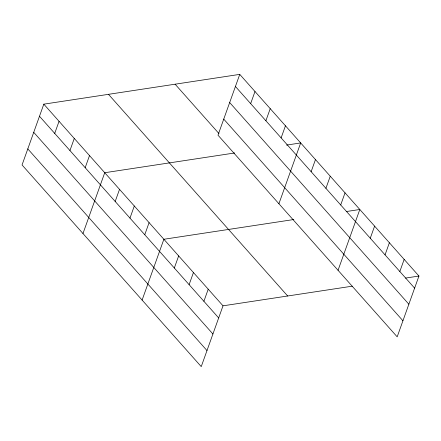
<?xml version="1.0" encoding="UTF-8"?>
<svg xmlns="http://www.w3.org/2000/svg" width="441" height="441" viewBox="0 0 441 441"><rect width="100%" height="100%" fill="white"/><g stroke="black" fill="none" stroke-linecap="round" stroke-linejoin="round"><path stroke-width="0.66" d="M43.819 104.159L22.05 164.962L201.239 366.625L223.008 305.822L43.819 104.159L239.761 74.375L418.95 276.038L397.181 336.841L217.992 135.178L239.761 74.375M54.717 133.403L59.05 121.297M69.948 150.546L74.281 138.441M85.179 167.685L89.512 155.579M82.974 233.526L104.743 172.723L234.678 152.972M115.195 201.465L119.528 189.36M129.974 218.102L134.312 205.997M144.758 234.739L149.091 222.633M142.107 300.073L163.876 239.27L293.811 219.524M174.322 268.018L178.66 255.912M250.659 103.624L254.992 91.519M189.106 284.654L193.439 272.549M265.89 120.762L270.223 108.657M203.891 301.291L208.224 289.186M281.121 137.906L285.454 125.801M278.916 203.742L300.685 142.939L286.54 145.089M311.137 171.687L315.469 159.581M325.916 188.324L330.254 176.218M340.7 204.96L345.033 192.855M338.049 270.294L359.817 209.492L346.345 211.537M370.269 238.234L374.602 226.128M385.048 254.87L389.386 242.765M399.833 271.507L404.165 259.402M223.008 305.822L352.271 286.176M405.477 278.089L418.95 276.038M235.428 86.48L414.617 288.144M229.673 102.549L408.862 304.218M223.747 119.109L402.936 320.772M175.105 84.203L219.001 133.612M108.48 94.33L287.67 295.994M39.486 116.264L218.675 317.928M33.731 132.333L212.92 333.997M27.805 148.887L206.989 350.556"/></g></svg>
